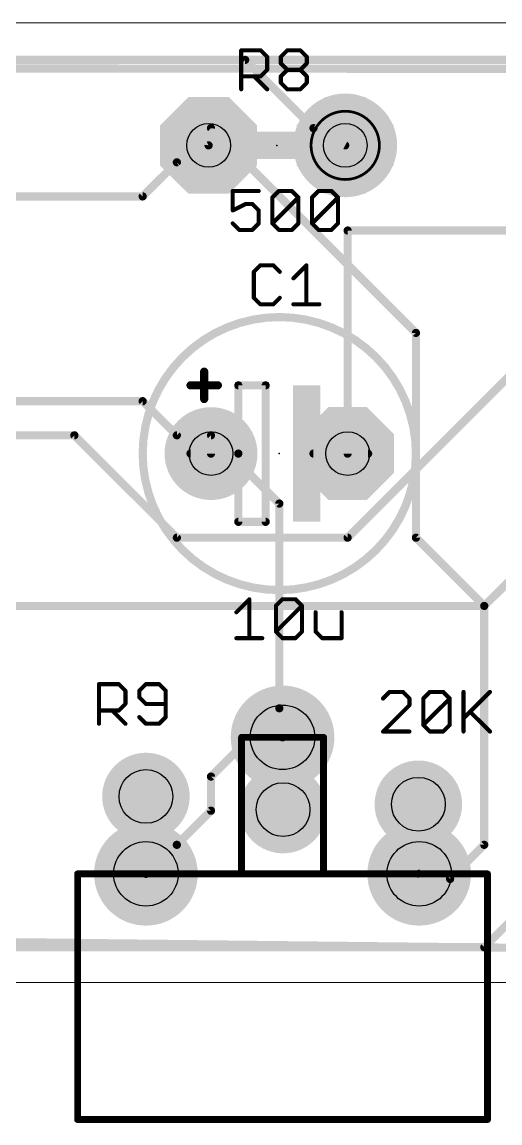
# Model space of a CAD drawing. Extents: x -2 to 99, y -3 to 18.
# Drawn here: x 25.7 to 34.58, y -2.64 to 17.85 of the extents above; entities that cross this region are included whole.
import ezdxf

# ---------------------------------------------------------------- set-up
doc = ezdxf.new("R2010")
doc.units = 0
for name, color, linetype in [('1', 22, 'CONTINUOUS'), ('16', 175, 'CONTINUOUS'), ('17', 82, 'CONTINUOUS'), ('18', 82, 'CONTINUOUS'), ('20', 7, 'CONTINUOUS'), ('21', 253, 'CONTINUOUS'), ('23', 7, 'CONTINUOUS'), ('25', 253, 'CONTINUOUS'), ('29', 253, 'CONTINUOUS'), ('30', 253, 'CONTINUOUS'), ('44', 253, 'CONTINUOUS'), ('51', 253, 'CONTINUOUS')]:
    doc.layers.add(name, color=color, linetype=linetype)

# ---------------------------------------------------------------- blocks, each defined once
blk = doc.blocks.new('RECT')
blk.add_solid([(-0.5, -0.5), (0.5, -0.5), (-0.5, 0.5), (0.5, 0.5)])
blk = doc.blocks.new('ROUNDP')
at = {"const_width": 0.5}
blk.add_lwpolyline([(0, -0.25, 1), (0, 0.25, 1), (0, -0.25)], format="xyb", dxfattribs=at)
blk = doc.blocks.new('OCTAGONP')
at = {"const_width": 0.5}
blk.add_lwpolyline([(-0.25, -0.1036), (-0.25, 0.1036), (-0.1036, 0.25), (0.1036, 0.25), (0.25, 0.1036), (0.25, -0.1036), (0.1036, -0.25), (-0.1036, -0.25), (-0.25, -0.1036), (-0.25, 0.1036)], dxfattribs=at)
blk = doc.blocks.new('ROUNDV')
at = {"const_width": 0.5}
blk.add_lwpolyline([(0, -0.25, 1), (0, 0.25, 1), (0, -0.25)], format="xyb", dxfattribs=at)

msp = doc.modelspace()

# ---------------------------------------------------------------- linework, layer by layer
at = {"layer": '1', "const_width": 0.1524}
for points in [[(47.625, 17.145), (12.065, 17.145)], [(96.555, 16.94), (1, 17)], [(28.575, 15.24), (29.165, 15.555)], [(28.575, 15.24), (27.94, 14.605)], [(27.94, 14.605), (21.59, 14.605)], [(31.75, 13.97), (31.75, 9.82)], [(67.945, 13.97), (31.75, 13.97)], [(36.195, 12.7), (31.75, 8.255)], [(27.94, 10.795), (19.05, 10.795)], [(28.575, 10.16), (27.94, 10.795)], [(26.67, 10.16), (12.7, 10.16)], [(28.575, 8.255), (26.67, 10.16)], [(29.21, 10.16), (28.575, 10.16)], [(29.21, 10.16), (29.21, 9.82)], [(31.75, 8.255), (28.575, 8.255)], [(34.29, 6.985), (35.56, 8.255)], [(20.32, 6.985), (34.29, 6.985)], [(37.465, 3.81), (34.29, 0.635)], [(1, 1), (96.555, -0.06)], [(34.29, 0.635), (18.415, 0.635)]]:
    msp.add_lwpolyline(points, dxfattribs=at)
at = {"layer": '1', "const_width": 0.0762}
for points in [[(29.1829, 15.5214, 1), (29.1471, 15.5886)], [(28.5571, 15.2736, 1), (28.5929, 15.2064)], [(28.6019, 15.2131, 1), (28.5481, 15.2669)], [(27.9131, 14.6319, 1), (27.9669, 14.5781)], [(27.94, 14.5669, 1), (27.94, 14.6431)], [(31.7881, 13.97, 1), (31.7119, 13.97)], [(31.75, 14.0081, 1), (31.75, 13.9319)], [(27.9669, 10.8219, 1), (27.9131, 10.7681)], [(27.94, 10.7569, 1), (27.94, 10.8331)], [(26.6969, 10.1869, 1), (26.6431, 10.1331)], [(26.67, 10.1219, 1), (26.67, 10.1981)], [(28.575, 10.1981, 1), (28.575, 10.1219)], [(28.5481, 10.1331, 1), (28.6019, 10.1869)], [(29.2481, 10.16, 1), (29.1719, 10.16)], [(29.21, 10.1219, 1), (29.21, 10.1981)], [(29.1719, 9.82, 1), (29.2481, 9.82)], [(31.7119, 9.82, 1), (31.7881, 9.82)], [(28.575, 8.2931, 1), (28.575, 8.2169)], [(28.5481, 8.2281, 1), (28.6019, 8.2819)], [(31.7231, 8.2819, 1), (31.7769, 8.2281)], [(31.75, 8.2169, 1), (31.75, 8.2931)], [(34.2631, 7.0119, 1), (34.3169, 6.9581)], [(34.29, 6.9469, 1), (34.29, 7.0231)], [(34.2631, 0.6619, 1), (34.3169, 0.6081)], [(34.29, 0.5969, 1), (34.29, 0.6731)]]:
    msp.add_lwpolyline(points, format="xyb", dxfattribs=at)
at = {"layer": '16', "const_width": 0.1524}
for points in [[(22.225, 17.145), (29.845, 17.145)], [(29.845, 17.145), (31.115, 15.875)], [(96.555, 16.94), (1, 17)], [(29.21, 15.875), (29.165, 15.555)], [(29.21, 15.875), (33.02, 12.065)], [(31.115, 15.875), (31.705, 15.555)], [(33.02, 12.065), (33.02, 8.255)], [(29.21, 10.16), (30.48, 8.89)], [(29.21, 10.16), (29.21, 9.82)], [(30.48, 8.89), (30.48, 5.08)], [(33.02, 8.255), (34.29, 6.985)], [(34.29, 6.985), (34.29, 2.54)], [(30.48, 5.08), (29.21, 3.81)], [(30.48, 5.08), (30.54, 4.54)], [(29.21, 3.81), (29.21, 3.175)], [(29.21, 3.175), (28.575, 2.54)], [(28.575, 2.54), (28, 2)], [(34.29, 2.54), (33.655, 1.905)], [(33.655, 1.905), (33.08, 2)], [(1, 1), (96.555, -0.06)]]:
    msp.add_lwpolyline(points, dxfattribs=at)
at = {"layer": '16', "const_width": 0.0762}
for points in [[(29.8719, 17.1719, 1), (29.8181, 17.1181)], [(29.845, 17.1069, 1), (29.845, 17.1831)], [(29.2369, 15.9019, 1), (29.1831, 15.8481)], [(29.2477, 15.8697, 1), (29.1723, 15.8803)], [(31.1332, 15.9085, 1), (31.0968, 15.8415)], [(31.0881, 15.8481, 1), (31.1419, 15.9019)], [(29.1273, 15.5603, 1), (29.2027, 15.5497)], [(31.6868, 15.5215, 1), (31.7232, 15.5885)], [(33.0581, 12.065, 1), (32.9819, 12.065)], [(32.9931, 12.0381, 1), (33.0469, 12.0919)], [(29.2481, 10.16, 1), (29.1719, 10.16)], [(29.2369, 10.1869, 1), (29.1831, 10.1331)], [(29.1719, 9.82, 1), (29.2481, 9.82)], [(30.5181, 8.89, 1), (30.4419, 8.89)], [(30.4531, 8.8631, 1), (30.5069, 8.9169)], [(32.9819, 8.255, 1), (33.0581, 8.255)], [(33.0469, 8.2819, 1), (32.9931, 8.2281)], [(34.3281, 6.985, 1), (34.2519, 6.985)], [(34.2631, 6.9581, 1), (34.3169, 7.0119)], [(30.5179, 5.0842, 1), (30.4421, 5.0758)], [(30.5069, 5.0531, 1), (30.4531, 5.1069)], [(30.4419, 5.08, 1), (30.5181, 5.08)], [(30.5021, 4.5358, 1), (30.5779, 4.5442)], [(29.2481, 3.81, 1), (29.1719, 3.81)], [(29.1831, 3.8369, 1), (29.2369, 3.7831)], [(29.1719, 3.175, 1), (29.2481, 3.175)], [(29.2369, 3.1481, 1), (29.1831, 3.2019)], [(28.5481, 2.5669, 1), (28.6019, 2.5131)], [(28.6011, 2.5122, 1), (28.5489, 2.5678)], [(34.2519, 2.54, 1), (34.3281, 2.54)], [(34.3169, 2.5131, 1), (34.2631, 2.5669)], [(27.9739, 2.0278, 1), (28.0261, 1.9722)], [(33.0862, 2.0376, 1), (33.0738, 1.9624)], [(33.6281, 1.9319, 1), (33.6819, 1.8781)], [(33.6488, 1.8674, 1), (33.6612, 1.9426)]]:
    msp.add_lwpolyline(points, format="xyb", dxfattribs=at)
at = {"layer": '20'}
for p, q in [((95.69, 17.79), (0.805, 17.85)), ((1, 0), (95.555, -0.06))]:
    msp.add_line(p, q, dxfattribs=at)
at = {"layer": '21'}
for points, const_width in [([(30.562, 15.555), (30.308, 15.555)], 0.508), ([(29.083, 11.09), (29.083, 11.344)], 0.1524), ([(28.829, 11.09), (29.083, 11.09)], 0.1524), ([(29.083, 10.836), (29.083, 11.09)], 0.1524), ([(29.083, 11.09), (29.337, 11.09)], 0.1524), ([(29.778, 4.54), (29.778, 2)], 0.127), ([(31.302, 4.54), (29.778, 4.54)], 0.127), ([(31.302, 2), (31.302, 4.54)], 0.127), ([(26.73, 2), (26.73, -2.572)], 0.127), ([(29.778, 2), (26.73, 2)], 0.127), ([(29.778, 2), (31.302, 2)], 0.127), ([(34.35, 2), (31.302, 2)], 0.127), ([(34.35, -2.572), (34.35, 2)], 0.127), ([(26.73, -2.572), (34.35, -2.572)], 0.127)]:
    msp.add_lwpolyline(points, dxfattribs=dict(at, const_width=const_width))
for points, const_width in [([(30.308, 15.682, 1), (30.308, 15.428)], 0.254), ([(30.562, 15.428, 1), (30.562, 15.682)], 0.254), ([(30.48, 7.28, 1), (30.48, 12.36, 1), (30.48, 7.28)], 0.1524), ([(29.1211, 11.344, 1), (29.0449, 11.344)], 0.0762), ([(28.829, 11.1281, 1), (28.829, 11.0519)], 0.0762), ([(29.1211, 11.09, 1), (29.0449, 11.09)], 0.0762), ([(29.083, 11.1281, 1), (29.083, 11.0519)], 0.0762), ([(29.0449, 11.09, 1), (29.1211, 11.09)], 0.0762), ([(29.083, 11.0519, 1), (29.083, 11.1281)], 0.0762), ([(29.337, 11.0519, 1), (29.337, 11.1281)], 0.0762), ([(29.0449, 10.836, 1), (29.1211, 10.836)], 0.0762), ([(29.778, 4.5717, 1), (29.778, 4.5083)], 0.0635), ([(29.8098, 4.54, 1), (29.7463, 4.54)], 0.0635), ([(31.3338, 4.54, 1), (31.2703, 4.54)], 0.0635), ([(31.302, 4.5083, 1), (31.302, 4.5717)], 0.0635), ([(26.73, 2.0318, 1), (26.73, 1.9683)], 0.0635), ([(26.7617, 2, 1), (26.6983, 2)], 0.0635), ([(29.778, 2.0318, 1), (29.778, 1.9683)], 0.0635), ([(29.778, 1.9683, 1), (29.778, 2.0318)], 0.0635), ([(31.302, 2.0318, 1), (31.302, 1.9683)], 0.0635), ([(31.302, 1.9683, 1), (31.302, 2.0318)], 0.0635), ([(34.3818, 2, 1), (34.3182, 2)], 0.0635), ([(34.35, 1.9683, 1), (34.35, 2.0318)], 0.0635), ([(29.7463, 2, 1), (29.8098, 2)], 0.0635), ([(31.2703, 2, 1), (31.3338, 2)], 0.0635), ([(26.73, -2.5402, 1), (26.73, -2.6038)], 0.0635), ([(26.6983, -2.572, 1), (26.7617, -2.572)], 0.0635), ([(34.3182, -2.572, 1), (34.3818, -2.572)], 0.0635), ([(34.35, -2.6038, 1), (34.35, -2.5402)], 0.0635)]:
    msp.add_lwpolyline(points, format="xyb", dxfattribs=dict(at, const_width=const_width))
at = {"layer": '23'}
for p in [(30.435, 15.555), (30.48, 9.82), (28, 2)]:
    msp.add_point(p, dxfattribs=at)
at = {"layer": '25', "const_width": 0.0762}
for points in [[(29.7712, 16.5981), (29.7712, 17.3225)], [(29.7712, 17.3225), (30.1335, 17.3225)], [(30.1335, 17.3225), (30.2542, 17.2018)], [(30.2542, 17.2018), (30.2542, 16.9603)], [(30.5079, 17.2018), (30.6286, 17.3225)], [(30.5079, 17.081), (30.5079, 17.2018)], [(30.6286, 17.3225), (30.8701, 17.3225)], [(30.8701, 17.3225), (30.9908, 17.2018)], [(30.9908, 17.2018), (30.9908, 17.081)], [(30.6286, 16.9603), (30.5079, 17.081)], [(30.9908, 17.081), (30.8701, 16.9603)], [(30.1335, 16.8396), (29.7712, 16.8396)], [(30.0127, 16.8396), (30.2542, 16.5981)], [(30.2542, 16.9603), (30.1335, 16.8396)], [(30.5079, 16.8396), (30.6286, 16.9603)], [(30.5079, 16.7188), (30.5079, 16.8396)], [(30.6286, 16.9603), (30.8701, 16.9603)], [(30.8701, 16.9603), (30.9908, 16.8396)], [(30.9908, 16.8396), (30.9908, 16.7188)], [(30.6286, 16.5981), (30.5079, 16.7188)], [(30.8701, 16.5981), (30.6286, 16.5981)], [(30.9908, 16.7188), (30.8701, 16.5981)], [(30.0974, 14.7061), (29.6145, 14.7061)], [(29.6145, 14.7061), (29.6145, 14.3439)], [(30.3511, 14.5854), (30.4719, 14.7061)], [(30.3511, 14.1024), (30.3511, 14.5854)], [(30.3511, 14.1024), (30.8341, 14.5854)], [(30.4719, 14.7061), (30.7133, 14.7061)], [(30.7133, 14.7061), (30.8341, 14.5854)], [(30.8341, 14.5854), (30.8341, 14.1024)], [(31.0878, 14.5854), (31.2085, 14.7061)], [(31.0878, 14.1024), (31.0878, 14.5854)], [(31.0878, 14.1024), (31.5707, 14.5854)], [(31.2085, 14.7061), (31.45, 14.7061)], [(31.45, 14.7061), (31.5707, 14.5854)], [(31.5707, 14.5854), (31.5707, 14.1024)], [(29.6145, 14.3439), (29.856, 14.4646)], [(29.856, 14.4646), (29.9767, 14.4646)], [(29.9767, 14.4646), (30.0974, 14.3439)], [(30.0974, 14.3439), (30.0974, 14.1024)], [(29.7352, 13.9817), (29.6145, 14.1024)], [(30.0974, 14.1024), (29.9767, 13.9817)], [(30.4719, 13.9817), (30.3511, 14.1024)], [(30.8341, 14.1024), (30.7133, 13.9817)], [(31.2085, 13.9817), (31.0878, 14.1024)], [(31.5707, 14.1024), (31.45, 13.9817)], [(29.9767, 13.9817), (29.7352, 13.9817)], [(30.7133, 13.9817), (30.4719, 13.9817)], [(31.45, 13.9817), (31.2085, 13.9817)], [(30.1268, 13.3225), (30.0061, 13.2018)], [(30.3683, 13.3225), (30.1268, 13.3225)], [(30.489, 13.2018), (30.3683, 13.3225)], [(30.7427, 13.081), (30.9842, 13.3225)], [(30.9842, 13.3225), (30.9842, 12.5981)], [(30.0061, 13.2018), (30.0061, 12.7188)], [(30.0061, 12.7188), (30.1268, 12.5981)], [(30.3683, 12.5981), (30.489, 12.7188)], [(30.1268, 12.5981), (30.3683, 12.5981)], [(30.7427, 12.5981), (31.2257, 12.5981)], [(29.6811, 6.868), (29.9226, 7.1095)], [(29.9226, 7.1095), (29.9226, 6.3851)], [(30.4177, 6.9888), (30.5385, 7.1095)], [(30.4177, 6.5058), (30.4177, 6.9888)], [(30.4177, 6.5058), (30.9007, 6.9888)], [(30.5385, 7.1095), (30.7799, 7.1095)], [(30.7799, 7.1095), (30.9007, 6.9888)], [(30.9007, 6.9888), (30.9007, 6.5058)], [(31.1544, 6.868), (31.1544, 6.5058)], [(31.6373, 6.3851), (31.6373, 6.868)], [(29.6811, 6.3851), (30.164, 6.3851)], [(30.5385, 6.3851), (30.4177, 6.5058)], [(30.7799, 6.3851), (30.5385, 6.3851)], [(30.9007, 6.5058), (30.7799, 6.3851)], [(31.1544, 6.5058), (31.2751, 6.3851)], [(31.2751, 6.3851), (31.6373, 6.3851)], [(27.1281, 4.7931), (27.1281, 5.5303)], [(27.1281, 5.5303), (27.4967, 5.5303)], [(27.4967, 5.5303), (27.6196, 5.4075)], [(27.9994, 5.5303), (27.8765, 5.4075)], [(28.2451, 5.5303), (27.9994, 5.5303)], [(28.368, 5.4075), (28.2451, 5.5303)], [(27.6196, 5.4075), (27.6196, 5.1617)], [(27.8765, 5.4075), (27.8765, 5.2846)], [(28.368, 4.916), (28.368, 5.4075)], [(32.531, 5.3853), (32.4081, 5.2625)], [(32.7767, 5.3853), (32.531, 5.3853)], [(32.8996, 5.2625), (32.7767, 5.3853)], [(33.1565, 5.2625), (33.2794, 5.3853)], [(33.2794, 5.3853), (33.5251, 5.3853)], [(33.5251, 5.3853), (33.648, 5.2625)], [(33.9049, 5.3853), (33.9049, 4.6481)], [(33.9049, 4.8938), (34.3964, 5.3853)], [(27.6196, 5.1617), (27.4967, 5.0388)], [(27.8765, 5.2846), (27.9994, 5.1617)], [(27.9994, 5.1617), (28.368, 5.1617)], [(32.4081, 4.6481), (32.8996, 5.1396)], [(32.8996, 5.1396), (32.8996, 5.2625)], [(33.1565, 4.771), (33.1565, 5.2625)], [(33.1565, 4.771), (33.648, 5.2625)], [(33.648, 5.2625), (33.648, 4.771)], [(27.4967, 5.0388), (27.1281, 5.0388)], [(27.3738, 5.0388), (27.6196, 4.7931)], [(27.8765, 4.916), (27.9994, 4.7931)], [(28.2451, 4.7931), (28.368, 4.916)], [(34.0278, 5.0167), (34.3964, 4.6481)], [(27.9994, 4.7931), (28.2451, 4.7931)], [(33.2794, 4.6481), (33.1565, 4.771)], [(33.648, 4.771), (33.5251, 4.6481)], [(32.8996, 4.6481), (32.4081, 4.6481)], [(33.5251, 4.6481), (33.2794, 4.6481)]]:
    msp.add_lwpolyline(points, dxfattribs=at)
at = {"layer": '25', "const_width": 0.0381}
for points in [[(29.7903, 17.3225, 1), (29.7522, 17.3225)], [(29.7712, 17.3416, 1), (29.7712, 17.3035)], [(30.1469, 17.336, 1), (30.12, 17.309)], [(30.1335, 17.3035, 1), (30.1335, 17.3416)], [(30.2732, 17.2018, 1), (30.2351, 17.2018)], [(30.2407, 17.1883, 1), (30.2677, 17.2153)], [(30.4944, 17.2153, 1), (30.5213, 17.1883)], [(30.5269, 17.2018, 1), (30.4888, 17.2018)], [(30.6286, 17.3416, 1), (30.6286, 17.3035)], [(30.6421, 17.309, 1), (30.6151, 17.336)], [(30.8836, 17.336, 1), (30.8566, 17.309)], [(30.8701, 17.3035, 1), (30.8701, 17.3416)], [(31.0099, 17.2018, 1), (30.9718, 17.2018)], [(30.9773, 17.1883, 1), (31.0043, 17.2153)], [(30.5213, 17.0945, 1), (30.4944, 17.0676)], [(30.4888, 17.081, 1), (30.5269, 17.081)], [(30.9718, 17.081, 1), (31.0099, 17.081)], [(31.0043, 17.0676, 1), (30.9773, 17.0945)], [(29.7712, 16.8586, 1), (29.7712, 16.8205)], [(30.0262, 16.853, 1), (29.9992, 16.8261)], [(30.12, 16.853, 1), (30.1469, 16.8261)], [(30.1335, 16.8205, 1), (30.1335, 16.8586)], [(30.2351, 16.9603, 1), (30.2732, 16.9603)], [(30.2677, 16.9468, 1), (30.2407, 16.9738)], [(30.5269, 16.8396, 1), (30.4888, 16.8396)], [(30.4944, 16.853, 1), (30.5213, 16.8261)], [(30.6286, 16.9794, 1), (30.6286, 16.9413)], [(30.6421, 16.9468, 1), (30.6151, 16.9738)], [(30.6151, 16.9468, 1), (30.6421, 16.9738)], [(30.8836, 16.9738, 1), (30.8566, 16.9468)], [(30.8566, 16.9738, 1), (30.8836, 16.9468)], [(30.8701, 16.9413, 1), (30.8701, 16.9794)], [(31.0099, 16.8396, 1), (30.9718, 16.8396)], [(30.9773, 16.8261, 1), (31.0043, 16.853)], [(29.7522, 16.5981, 1), (29.7903, 16.5981)], [(30.2407, 16.5846, 1), (30.2677, 16.6116)], [(30.5213, 16.7323, 1), (30.4944, 16.7054)], [(30.4888, 16.7188, 1), (30.5269, 16.7188)], [(30.6286, 16.6172, 1), (30.6286, 16.5791)], [(30.6151, 16.5846, 1), (30.6421, 16.6116)], [(30.8566, 16.6116, 1), (30.8836, 16.5846)], [(30.8701, 16.5791, 1), (30.8701, 16.6172)], [(30.9718, 16.7188, 1), (31.0099, 16.7188)], [(31.0043, 16.7054, 1), (30.9773, 16.7323)], [(29.6145, 14.7252, 1), (29.6145, 14.6871)], [(29.6336, 14.7061, 1), (29.5955, 14.7061)], [(30.0974, 14.6871, 1), (30.0974, 14.7252)], [(30.3377, 14.5989, 1), (30.3646, 14.5719)], [(30.3702, 14.5854, 1), (30.3321, 14.5854)], [(30.4719, 14.7252, 1), (30.4719, 14.6871)], [(30.4853, 14.6926, 1), (30.4584, 14.7196)], [(30.7268, 14.7196, 1), (30.6999, 14.6926)], [(30.7133, 14.6871, 1), (30.7133, 14.7252)], [(30.8531, 14.5854, 1), (30.815, 14.5854)], [(30.8475, 14.5719, 1), (30.8206, 14.5989)], [(30.8206, 14.5719, 1), (30.8475, 14.5989)], [(31.1068, 14.5854, 1), (31.0687, 14.5854)], [(31.0743, 14.5989, 1), (31.1012, 14.5719)], [(31.2085, 14.7252, 1), (31.2085, 14.6871)], [(31.222, 14.6926, 1), (31.195, 14.7196)], [(31.4634, 14.7196, 1), (31.4365, 14.6926)], [(31.45, 14.6871, 1), (31.45, 14.7252)], [(31.5898, 14.5854, 1), (31.5517, 14.5854)], [(31.5842, 14.5719, 1), (31.5572, 14.5989)], [(31.5572, 14.5719, 1), (31.5842, 14.5989)], [(29.606, 14.3609, 1), (29.623, 14.3269)], [(29.5955, 14.3439, 1), (29.6336, 14.3439)], [(29.856, 14.4837, 1), (29.856, 14.4456)], [(29.8645, 14.4476, 1), (29.8475, 14.4817)], [(29.9902, 14.4781, 1), (29.9632, 14.4512)], [(29.9767, 14.4456, 1), (29.9767, 14.4837)], [(30.1165, 14.3439, 1), (30.0784, 14.3439)], [(30.084, 14.3304, 1), (30.1109, 14.3574)], [(29.628, 14.1159, 1), (29.601, 14.089)], [(30.1109, 14.089, 1), (30.084, 14.1159)], [(30.3646, 14.1159, 1), (30.3377, 14.089)], [(30.8475, 14.089, 1), (30.8206, 14.1159)], [(31.1012, 14.1159, 1), (31.0743, 14.089)], [(31.5842, 14.089, 1), (31.5572, 14.1159)], [(29.7352, 14.0008, 1), (29.7352, 13.9627)], [(29.7218, 13.9682, 1), (29.7487, 13.9952)], [(29.9632, 13.9952, 1), (29.9902, 13.9682)], [(29.9767, 13.9627, 1), (29.9767, 14.0008)], [(30.0784, 14.1024, 1), (30.1165, 14.1024)], [(30.3377, 14.1159, 1), (30.3646, 14.089)], [(30.3321, 14.1024, 1), (30.3702, 14.1024)], [(30.4719, 14.0008, 1), (30.4719, 13.9627)], [(30.4584, 13.9682, 1), (30.4853, 13.9952)], [(30.6999, 13.9952, 1), (30.7268, 13.9682)], [(30.7133, 13.9627, 1), (30.7133, 14.0008)], [(30.815, 14.1024, 1), (30.8531, 14.1024)], [(31.0687, 14.1024, 1), (31.1068, 14.1024)], [(31.0743, 14.1159, 1), (31.1012, 14.089)], [(31.2085, 14.0008, 1), (31.2085, 13.9627)], [(31.195, 13.9682, 1), (31.222, 13.9952)], [(31.4365, 13.9952, 1), (31.4634, 13.9682)], [(31.45, 13.9627, 1), (31.45, 14.0008)], [(31.5517, 14.1024, 1), (31.5898, 14.1024)], [(30.1268, 13.3416, 1), (30.1268, 13.3035)], [(30.1403, 13.309, 1), (30.1134, 13.336)], [(30.3818, 13.336, 1), (30.3548, 13.309)], [(30.3683, 13.3035, 1), (30.3683, 13.3416)], [(31.0033, 13.3225, 1), (30.9652, 13.3225)], [(30.9977, 13.309, 1), (30.9707, 13.336)], [(30.0252, 13.2018, 1), (29.987, 13.2018)], [(29.9926, 13.2153, 1), (30.0196, 13.1883)], [(30.4756, 13.1883, 1), (30.5025, 13.2153)], [(30.7293, 13.0945, 1), (30.7562, 13.0676)], [(29.987, 12.7188, 1), (30.0252, 12.7188)], [(30.0196, 12.7323, 1), (29.9926, 12.7054)], [(30.5025, 12.7054, 1), (30.4756, 12.7323)], [(30.1268, 12.6172, 1), (30.1268, 12.5791)], [(30.1134, 12.5846, 1), (30.1403, 12.6116)], [(30.3548, 12.6116, 1), (30.3818, 12.5846)], [(30.3683, 12.5791, 1), (30.3683, 12.6172)], [(30.7427, 12.6172, 1), (30.7427, 12.5791)], [(30.9652, 12.5981, 1), (31.0033, 12.5981)], [(31.2257, 12.5791, 1), (31.2257, 12.6172)], [(29.9416, 7.1095, 1), (29.9035, 7.1095)], [(29.936, 7.096, 1), (29.9091, 7.123)], [(30.4043, 7.0023, 1), (30.4312, 6.9753)], [(30.4368, 6.9888, 1), (30.3987, 6.9888)], [(30.5385, 7.1286, 1), (30.5385, 7.0905)], [(30.5519, 7.096, 1), (30.525, 7.123)], [(30.7934, 7.123, 1), (30.7665, 7.096)], [(30.7799, 7.0905, 1), (30.7799, 7.1286)], [(30.9197, 6.9888, 1), (30.8816, 6.9888)], [(30.9141, 6.9753, 1), (30.8872, 7.0023)], [(30.8872, 6.9753, 1), (30.9141, 7.0023)], [(29.6676, 6.8815, 1), (29.6946, 6.8546)], [(31.1734, 6.868, 1), (31.1353, 6.868)], [(31.6563, 6.868, 1), (31.6182, 6.868)], [(29.6811, 6.4042, 1), (29.6811, 6.3661)], [(29.9035, 6.3851, 1), (29.9416, 6.3851)], [(30.164, 6.3661, 1), (30.164, 6.4042)], [(30.4312, 6.5193, 1), (30.4043, 6.4924)], [(30.4043, 6.5193, 1), (30.4312, 6.4924)], [(30.3987, 6.5058, 1), (30.4368, 6.5058)], [(30.5385, 6.4042, 1), (30.5385, 6.3661)], [(30.525, 6.3716, 1), (30.5519, 6.3986)], [(30.7665, 6.3986, 1), (30.7934, 6.3716)], [(30.7799, 6.3661, 1), (30.7799, 6.4042)], [(30.8816, 6.5058, 1), (30.9197, 6.5058)], [(30.9141, 6.4924, 1), (30.8872, 6.5193)], [(31.1678, 6.5193, 1), (31.1409, 6.4924)], [(31.1353, 6.5058, 1), (31.1734, 6.5058)], [(31.2751, 6.4042, 1), (31.2751, 6.3661)], [(31.2616, 6.3716, 1), (31.2886, 6.3986)], [(31.6182, 6.3851, 1), (31.6563, 6.3851)], [(31.6373, 6.3661, 1), (31.6373, 6.4042)], [(27.1281, 5.5494, 1), (27.1281, 5.5113)], [(27.1471, 5.5303, 1), (27.109, 5.5303)], [(27.5102, 5.5438, 1), (27.4832, 5.5169)], [(27.4967, 5.5113, 1), (27.4967, 5.5494)], [(27.9994, 5.5494, 1), (27.9994, 5.5113)], [(28.0129, 5.5169, 1), (27.9859, 5.5438)], [(28.2586, 5.5438, 1), (28.2317, 5.5169)], [(28.2451, 5.5113, 1), (28.2451, 5.5494)], [(27.6386, 5.4075, 1), (27.6005, 5.4075)], [(27.6061, 5.394, 1), (27.6331, 5.4209)], [(27.863, 5.4209, 1), (27.89, 5.394)], [(27.8956, 5.4075, 1), (27.8575, 5.4075)], [(28.3871, 5.4075, 1), (28.349, 5.4075)], [(28.3545, 5.394, 1), (28.3815, 5.4209)], [(32.531, 5.4044, 1), (32.531, 5.3663)], [(32.5444, 5.3719, 1), (32.5175, 5.3988)], [(32.7902, 5.3988, 1), (32.7632, 5.3719)], [(32.7767, 5.3663, 1), (32.7767, 5.4044)], [(33.2794, 5.4044, 1), (33.2794, 5.3663)], [(33.2929, 5.3719, 1), (33.2659, 5.3988)], [(33.5386, 5.3988, 1), (33.5117, 5.3719)], [(33.5251, 5.3663, 1), (33.5251, 5.4044)], [(33.924, 5.3853, 1), (33.8859, 5.3853)], [(34.4099, 5.3719, 1), (34.3829, 5.3988)], [(27.6005, 5.1617, 1), (27.6386, 5.1617)], [(27.6331, 5.1482, 1), (27.6061, 5.1752)], [(27.89, 5.2981, 1), (27.863, 5.2711)], [(27.8575, 5.2846, 1), (27.8956, 5.2846)], [(27.9994, 5.1808, 1), (27.9994, 5.1427)], [(27.9859, 5.1482, 1), (28.0129, 5.1752)], [(28.368, 5.1427, 1), (28.368, 5.1808)], [(32.3946, 5.2759, 1), (32.4216, 5.249)], [(32.9186, 5.2625, 1), (32.8805, 5.2625)], [(32.8805, 5.1396, 1), (32.9186, 5.1396)], [(32.8861, 5.249, 1), (32.9131, 5.2759)], [(32.9131, 5.1261, 1), (32.8861, 5.1531)], [(33.143, 5.2759, 1), (33.17, 5.249)], [(33.1756, 5.2625, 1), (33.1375, 5.2625)], [(33.6671, 5.2625, 1), (33.629, 5.2625)], [(33.6615, 5.249, 1), (33.6345, 5.2759)], [(33.6345, 5.249, 1), (33.6615, 5.2759)], [(27.1281, 5.0579, 1), (27.1281, 5.0198)], [(27.3873, 5.0523, 1), (27.3604, 5.0254)], [(27.4832, 5.0523, 1), (27.5102, 5.0254)], [(27.4967, 5.0198, 1), (27.4967, 5.0579)], [(27.89, 4.9294, 1), (27.863, 4.9025)], [(28.349, 4.916, 1), (28.3871, 4.916)], [(28.3815, 4.9025, 1), (28.3545, 4.9294)], [(33.8915, 4.9073, 1), (33.9184, 4.8804)], [(34.0413, 5.0302, 1), (34.0143, 5.0032)], [(27.109, 4.7931, 1), (27.1471, 4.7931)], [(27.6061, 4.7796, 1), (27.6331, 4.8066)], [(27.9994, 4.8121, 1), (27.9994, 4.774)], [(27.9859, 4.7796, 1), (28.0129, 4.8066)], [(28.2317, 4.8066, 1), (28.2586, 4.7796)], [(28.2451, 4.774, 1), (28.2451, 4.8121)], [(33.17, 4.7844, 1), (33.143, 4.7575)], [(33.143, 4.7844, 1), (33.17, 4.7575)], [(33.1375, 4.771, 1), (33.1756, 4.771)], [(33.629, 4.771, 1), (33.6671, 4.771)], [(33.6615, 4.7575, 1), (33.6345, 4.7844)], [(32.4081, 4.6672, 1), (32.4081, 4.6291)], [(32.3946, 4.6616, 1), (32.4216, 4.6346)], [(32.8996, 4.6291, 1), (32.8996, 4.6672)], [(33.2794, 4.6672, 1), (33.2794, 4.6291)], [(33.2659, 4.6346, 1), (33.2929, 4.6616)], [(33.5117, 4.6616, 1), (33.5386, 4.6346)], [(33.5251, 4.6291, 1), (33.5251, 4.6672)], [(33.8859, 4.6481, 1), (33.924, 4.6481)], [(34.3829, 4.6346, 1), (34.4099, 4.6616)]]:
    msp.add_lwpolyline(points, format="xyb", dxfattribs=at)
at = {"layer": '44'}
for centre, radius in [((29.165, 15.555), 0.4064), ((31.705, 15.555), 0.4064), ((29.21, 9.82), 0.4064), ((31.75, 9.82), 0.4064), ((30.54, 4.54), 0.6), ((28, 3.44), 0.5), ((30.55, 3.195), 0.5), ((33.065, 3.295), 0.5), ((28, 2), 0.6), ((33.08, 2), 0.6)]:
    msp.add_circle(centre, radius, dxfattribs=at)
at = {"layer": '51'}
for points, const_width in [([(31.705, 14.666, 1), (31.705, 16.444, 1), (31.705, 14.666)], 0.1524), ([(31.705, 14.92, 1), (31.705, 16.19, 1), (31.705, 14.92)], 0.0508), ([(29.165, 15.682, 1), (29.165, 15.428)], 0.254), ([(31.705, 15.428, 1), (31.705, 15.682)], 0.254), ([(29.718, 11.1281, 1), (29.718, 11.0519)], 0.0762), ([(29.7561, 11.09, 1), (29.6799, 11.09)], 0.0762), ([(30.2641, 11.09, 1), (30.1879, 11.09)], 0.0762), ([(30.226, 11.0519, 1), (30.226, 11.1281)], 0.0762), ([(28.829, 9.8581, 1), (28.829, 9.7819)], 0.0762), ([(29.7561, 9.82, 1), (29.6799, 9.82)], 0.0762), ([(29.6799, 9.82, 1), (29.7561, 9.82)], 0.0762), ([(29.718, 9.7819, 1), (29.718, 9.8581)], 0.0762), ([(31.115, 9.8581, 1), (31.115, 9.7819)], 0.0762), ([(32.131, 9.7819, 1), (32.131, 9.8581)], 0.0762), ([(29.718, 8.5881, 1), (29.718, 8.5119)], 0.0762), ([(30.226, 8.5119, 1), (30.226, 8.5881)], 0.0762), ([(29.6799, 8.55, 1), (29.7561, 8.55)], 0.0762), ([(30.1879, 8.55, 1), (30.2641, 8.55)], 0.0762)]:
    msp.add_lwpolyline(points, format="xyb", dxfattribs=dict(at, const_width=const_width))
for points, const_width in [([(31.705, 15.555), (29.165, 15.555)], 0.508), ([(30.226, 11.09), (29.718, 11.09)], 0.1524), ([(29.718, 11.09), (29.718, 9.82)], 0.1524), ([(30.226, 8.55), (30.226, 11.09)], 0.1524), ([(28.829, 9.82), (29.718, 9.82)], 0.1524), ([(29.718, 9.82), (29.718, 8.55)], 0.1524), ([(31.115, 9.82), (32.131, 9.82)], 0.1524), ([(29.718, 8.55), (30.226, 8.55)], 0.1524)]:
    msp.add_lwpolyline(points, dxfattribs=dict(at, const_width=const_width))

# ---------------------------------------------------------------- block references
at = {"layer": '17', "xscale": 1.6764, "yscale": 1.6764, "rotation": 180}
for p in [(29.165, 15.555), (29.165, 15.555), (31.705, 15.555), (31.705, 15.555)]:
    msp.add_blockref('OCTAGONP', p, dxfattribs=at)
at = {"layer": '17'}
for name, p, xscale, yscale in [('ROUNDP', (29.21, 9.82), 1.6002, 1.6002), ('ROUNDP', (29.21, 9.82), 1.6002, 1.6002), ('OCTAGONP', (31.75, 9.82), 1.6002, 1.6002), ('OCTAGONP', (31.75, 9.82), 1.6002, 1.6002), ('ROUNDP', (30.54, 4.54), 1.8, 1.8), ('ROUNDP', (30.54, 4.54), 1.8, 1.8), ('ROUNDP', (28, 2), 1.8, 1.8), ('ROUNDP', (28, 2), 1.8, 1.8), ('ROUNDP', (33.08, 2), 1.8, 1.8), ('ROUNDP', (33.08, 2), 1.8, 1.8)]:
    msp.add_blockref(name, p, dxfattribs=dict(at, xscale=xscale, yscale=yscale))
at = {"layer": '18', "xscale": 1.5, "yscale": 1.5}
for p in [(28, 3.44), (28, 3.44), (30.55, 3.195), (30.55, 3.195), (33.065, 3.295), (33.065, 3.295)]:
    msp.add_blockref('ROUNDV', p, dxfattribs=at)
at = {"layer": '29', "xscale": 1.8034, "yscale": 1.8034, "rotation": 180}
for p in [(29.165, 15.555), (31.705, 15.555)]:
    msp.add_blockref('OCTAGONP', p, dxfattribs=at)
at = {"layer": '29'}
for name, p, xscale, yscale in [('ROUNDP', (29.21, 9.82), 1.7272, 1.7272), ('OCTAGONP', (31.75, 9.82), 1.7272, 1.7272), ('ROUNDP', (30.54, 4.54), 1.927, 1.927), ('ROUNDV', (28, 3.44), 1.627, 1.627), ('ROUNDV', (33.065, 3.295), 1.627, 1.627), ('ROUNDV', (30.55, 3.195), 1.627, 1.627), ('ROUNDP', (28, 2), 1.927, 1.927), ('ROUNDP', (33.08, 2), 1.927, 1.927)]:
    msp.add_blockref(name, p, dxfattribs=dict(at, xscale=xscale, yscale=yscale))
at = {"layer": '30', "xscale": 1.8034, "yscale": 1.8034, "rotation": 180}
for p in [(29.165, 15.555), (31.705, 15.555)]:
    msp.add_blockref('OCTAGONP', p, dxfattribs=at)
at = {"layer": '30'}
for name, p, xscale, yscale in [('ROUNDP', (29.21, 9.82), 1.7272, 1.7272), ('OCTAGONP', (31.75, 9.82), 1.7272, 1.7272), ('ROUNDP', (30.54, 4.54), 1.927, 1.927), ('ROUNDV', (28, 3.44), 1.627, 1.627), ('ROUNDV', (33.065, 3.295), 1.627, 1.627), ('ROUNDV', (30.55, 3.195), 1.627, 1.627), ('ROUNDP', (28, 2), 1.927, 1.927), ('ROUNDP', (33.08, 2), 1.927, 1.927)]:
    msp.add_blockref(name, p, dxfattribs=dict(at, xscale=xscale, yscale=yscale))
at = {"layer": '51', "xscale": 0.508, "yscale": 2.54}
msp.add_blockref('RECT', (30.988, 9.82), dxfattribs=at)

doc.saveas('drawing.dxf')
